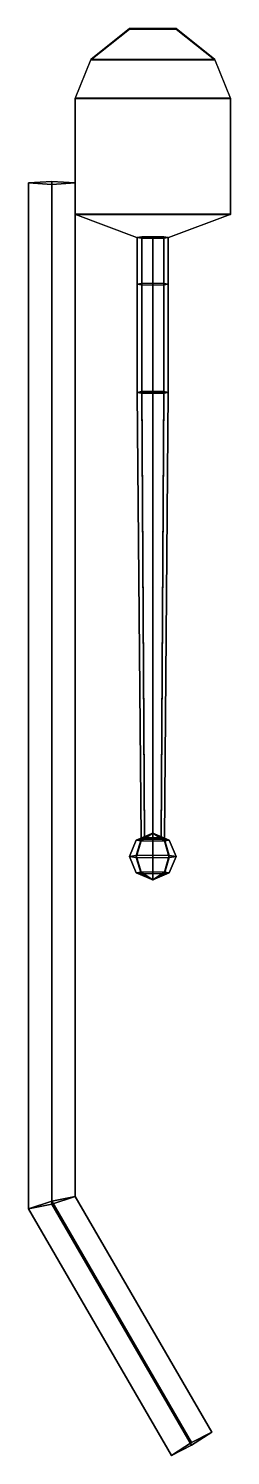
# Model space of a CAD drawing. Extents: x 0.91 to 1.17, y -1.52 to 0.32.
import ezdxf

# ---------------------------------------------------------------- set-up
doc = ezdxf.new("R2010")
doc.units = 0
doc.layers.add('TOOLS', color=3, linetype='CONTINUOUS')

msp = doc.modelspace()

# ---------------------------------------------------------------- linework, layer by layer
at = {"layer": 'TOOLS'}
for points in [[(1.1, 0.321, 1.0885), (1.04, 0.321, 1.0885), (0.99, 0.2811, 1.0909), (1.15, 0.2811, 1.0909)], [(1.04, 0.3204, 1.0785), (1.1, 0.3204, 1.0785), (1.15, 0.2805, 1.0809), (0.99, 0.2805, 1.0809)], [(1.15, 0.2811, 1.0909), (0.99, 0.2811, 1.0909), (0.97, 0.2312, 1.094), (1.17, 0.2312, 1.094)], [(0.99, 0.2805, 1.0809), (1.15, 0.2805, 1.0809), (1.17, 0.2306, 1.084), (0.97, 0.2306, 1.084)], [(1.17, 0.2312, 1.094), (0.97, 0.2312, 1.094), (0.97, 0.0815, 1.1031), (1.17, 0.0815, 1.1031)], [(0.97, 0.2306, 1.084), (1.17, 0.2306, 1.084), (1.17, 0.0809, 1.0931), (0.97, 0.0809, 1.0931)], [(0.94, 0.1237, 1.1399), (0.91, 0.1218, 1.1099), (0.91, -1.202, 1.1909), (0.94, -1.1921, 1.2204)], [(0.94, 0.12, 1.08), (0.91, 0.1218, 1.1099), (0.94, 0.1237, 1.1399), (0.97, 0.1218, 1.1099)], [(0.91, 0.1218, 1.1099), (0.94, 0.12, 1.08), (0.94, -1.1958, 1.1605), (0.91, -1.202, 1.1909)], [(0.97, 0.1218, 1.1099), (0.94, 0.1237, 1.1399), (0.94, -1.1921, 1.2204), (0.97, -1.1859, 1.1899)], [(0.94, 0.12, 1.08), (0.97, 0.1218, 1.1099), (0.97, -1.1859, 1.1899), (0.94, -1.1958, 1.1605)], [(1.17, 0.0815, 1.1031), (0.97, 0.0815, 1.1031), (1.05, 0.0515, 1.105), (1.09, 0.0515, 1.105)], [(0.97, 0.0809, 1.0931), (1.17, 0.0809, 1.0931), (1.09, 0.0509, 1.095), (1.05, 0.0509, 1.095)], [(1.0559, 0.0521, 1.1141), (1.05, 0.0512, 1.1), (1.05, -0.0087, 1.1036), (1.0559, -0.0078, 1.1177)], [(1.0559, 0.0521, 1.1141), (1.09, 0.0512, 1.1), (1.0841, 0.0504, 1.0858), (1.05, 0.0512, 1.1)], [(1.05, 0.0512, 1.1), (1.0559, 0.0504, 1.0858), (1.0559, -0.0095, 1.0895), (1.05, -0.0087, 1.1036)], [(1.05, 0.0512, 1.1), (1.0841, 0.0504, 1.0858), (1.07, 0.05, 1.08), (1.0559, 0.0504, 1.0858)], [(1.07, 0.0524, 1.1199), (1.0559, 0.0521, 1.1141), (1.0559, -0.0078, 1.1177), (1.07, -0.0074, 1.1236)], [(1.07, 0.0524, 1.1199), (1.0841, 0.0521, 1.1141), (1.09, 0.0512, 1.1), (1.0559, 0.0521, 1.1141)], [(1.0559, 0.0504, 1.0858), (1.07, 0.05, 1.08), (1.07, -0.0099, 1.0837), (1.0559, -0.0095, 1.0895)], [(1.0841, 0.0521, 1.1141), (1.07, 0.0524, 1.1199), (1.07, -0.0074, 1.1236), (1.0841, -0.0078, 1.1177)], [(1.07, 0.05, 1.08), (1.0841, 0.0504, 1.0858), (1.0841, -0.0095, 1.0895), (1.07, -0.0099, 1.0837)], [(1.09, 0.0512, 1.1), (1.0841, 0.0521, 1.1141), (1.0841, -0.0078, 1.1177), (1.09, -0.0087, 1.1036)], [(1.0841, 0.0504, 1.0858), (1.09, 0.0512, 1.1), (1.09, -0.0087, 1.1036), (1.0841, -0.0095, 1.0895)], [(1.0559, -0.0078, 1.1177), (1.05, -0.0087, 1.1036), (1.05, -0.1484, 1.1122), (1.0559, -0.1475, 1.1263)], [(1.05, -0.0087, 1.1036), (1.0559, -0.0095, 1.0895), (1.0559, -0.1493, 1.0981), (1.05, -0.1484, 1.1122)], [(1.07, -0.0074, 1.1236), (1.0559, -0.0078, 1.1177), (1.0559, -0.1475, 1.1263), (1.07, -0.1472, 1.1321)], [(1.0559, -0.0095, 1.0895), (1.07, -0.0099, 1.0837), (1.07, -0.1496, 1.0922), (1.0559, -0.1493, 1.0981)], [(1.0841, -0.0078, 1.1177), (1.07, -0.0074, 1.1236), (1.07, -0.1472, 1.1321), (1.0841, -0.1475, 1.1263)], [(1.07, -0.0099, 1.0837), (1.0841, -0.0095, 1.0895), (1.0841, -0.1493, 1.0981), (1.07, -0.1496, 1.0922)], [(1.09, -0.0087, 1.1036), (1.0841, -0.0078, 1.1177), (1.0841, -0.1475, 1.1263), (1.09, -0.1484, 1.1122)], [(1.0841, -0.0095, 1.0895), (1.09, -0.0087, 1.1036), (1.09, -0.1484, 1.1122), (1.0841, -0.1493, 1.0981)], [(1.07, -0.1472, 1.1321), (1.0559, -0.1475, 1.1263), (1.0594, -0.7229, 1.158), (1.07, -0.7226, 1.1624)], [(1.0841, -0.1475, 1.1263), (1.07, -0.1472, 1.1321), (1.07, -0.7226, 1.1624), (1.0806, -0.7229, 1.158)], [(1.0559, -0.1475, 1.1263), (1.05, -0.1484, 1.1122), (1.055, -0.7236, 1.1474), (1.0594, -0.7229, 1.158)], [(1.05, -0.1484, 1.1122), (1.0559, -0.1493, 1.0981), (1.0594, -0.7242, 1.1367), (1.055, -0.7236, 1.1474)], [(1.0559, -0.1493, 1.0981), (1.07, -0.1496, 1.0922), (1.07, -0.7245, 1.1323), (1.0594, -0.7242, 1.1367)], [(1.07, -0.1496, 1.0922), (1.0841, -0.1493, 1.0981), (1.0806, -0.7242, 1.1367), (1.07, -0.7245, 1.1323)], [(1.09, -0.1484, 1.1122), (1.0841, -0.1475, 1.1263), (1.0806, -0.7229, 1.158), (1.085, -0.7236, 1.1474)], [(1.0841, -0.1493, 1.0981), (1.09, -0.1484, 1.1122), (1.085, -0.7236, 1.1474), (1.0806, -0.7242, 1.1367)], [(1.055, -0.7252, 1.1625), (1.07, -0.7173, 1.147), (1.07, -0.7173, 1.147), (1.0488, -0.7261, 1.1475)], [(1.0488, -0.7261, 1.1475), (1.07, -0.7173, 1.147), (1.07, -0.7173, 1.147), (1.055, -0.727, 1.1325)], [(1.07, -0.7248, 1.1687), (1.07, -0.7173, 1.147), (1.07, -0.7173, 1.147), (1.055, -0.7252, 1.1625)], [(1.055, -0.727, 1.1325), (1.07, -0.7173, 1.147), (1.07, -0.7173, 1.147), (1.07, -0.7274, 1.1263)], [(1.07, -0.7274, 1.1263), (1.07, -0.7173, 1.147), (1.07, -0.7173, 1.147), (1.085, -0.727, 1.1325)], [(1.085, -0.727, 1.1325), (1.07, -0.7173, 1.147), (1.07, -0.7173, 1.147), (1.0912, -0.7261, 1.1475)], [(1.0912, -0.7261, 1.1475), (1.07, -0.7173, 1.147), (1.07, -0.7173, 1.147), (1.085, -0.7252, 1.1625)], [(1.085, -0.7252, 1.1625), (1.07, -0.7173, 1.147), (1.07, -0.7173, 1.147), (1.07, -0.7248, 1.1687)], [(1.0488, -0.746, 1.17), (1.055, -0.7252, 1.1625), (1.0488, -0.7261, 1.1475), (1.04, -0.7473, 1.1488)], [(1.04, -0.7473, 1.1488), (1.0488, -0.7261, 1.1475), (1.055, -0.727, 1.1325), (1.0488, -0.7486, 1.1276)], [(1.07, -0.7455, 1.1787), (1.07, -0.7248, 1.1687), (1.055, -0.7252, 1.1625), (1.0488, -0.746, 1.17)], [(1.0488, -0.7486, 1.1276), (1.055, -0.727, 1.1325), (1.07, -0.7274, 1.1263), (1.07, -0.7491, 1.1189)], [(1.0912, -0.746, 1.17), (1.085, -0.7252, 1.1625), (1.07, -0.7248, 1.1687), (1.07, -0.7455, 1.1787)], [(1.07, -0.7491, 1.1189), (1.07, -0.7274, 1.1263), (1.085, -0.727, 1.1325), (1.0912, -0.7486, 1.1276)], [(1.1, -0.7473, 1.1488), (1.0912, -0.7261, 1.1475), (1.085, -0.7252, 1.1625), (1.0912, -0.746, 1.17)], [(1.0912, -0.7486, 1.1276), (1.085, -0.727, 1.1325), (1.0912, -0.7261, 1.1475), (1.1, -0.7473, 1.1488)], [(1.055, -0.7675, 1.1651), (1.0488, -0.746, 1.17), (1.04, -0.7473, 1.1488), (1.0488, -0.7685, 1.1501)], [(1.0488, -0.7685, 1.1501), (1.04, -0.7473, 1.1488), (1.0488, -0.7486, 1.1276), (1.055, -0.7694, 1.1351)], [(1.07, -0.7672, 1.1713), (1.07, -0.7455, 1.1787), (1.0488, -0.746, 1.17), (1.055, -0.7675, 1.1651)], [(1.055, -0.7694, 1.1351), (1.0488, -0.7486, 1.1276), (1.07, -0.7491, 1.1189), (1.07, -0.7698, 1.1289)], [(1.085, -0.7675, 1.1651), (1.0912, -0.746, 1.17), (1.07, -0.7455, 1.1787), (1.07, -0.7672, 1.1713)], [(1.07, -0.7698, 1.1289), (1.07, -0.7491, 1.1189), (1.0912, -0.7486, 1.1276), (1.085, -0.7694, 1.1351)], [(1.0912, -0.7685, 1.1501), (1.1, -0.7473, 1.1488), (1.0912, -0.746, 1.17), (1.085, -0.7675, 1.1651)], [(1.085, -0.7694, 1.1351), (1.0912, -0.7486, 1.1276), (1.1, -0.7473, 1.1488), (1.0912, -0.7685, 1.1501)], [(1.07, -0.7772, 1.1506), (1.055, -0.7675, 1.1651), (1.0488, -0.7685, 1.1501), (1.07, -0.7772, 1.1506)], [(1.07, -0.7772, 1.1506), (1.0488, -0.7685, 1.1501), (1.055, -0.7694, 1.1351), (1.07, -0.7772, 1.1506)], [(1.07, -0.7772, 1.1506), (1.07, -0.7672, 1.1713), (1.055, -0.7675, 1.1651), (1.07, -0.7772, 1.1506)], [(1.07, -0.7772, 1.1506), (1.055, -0.7694, 1.1351), (1.07, -0.7698, 1.1289), (1.07, -0.7772, 1.1506)], [(1.07, -0.7772, 1.1506), (1.085, -0.7675, 1.1651), (1.07, -0.7672, 1.1713), (1.07, -0.7772, 1.1506)], [(1.07, -0.7772, 1.1506), (1.0912, -0.7685, 1.1501), (1.085, -0.7675, 1.1651), (1.07, -0.7772, 1.1506)], [(1.07, -0.7772, 1.1506), (1.085, -0.7694, 1.1351), (1.0912, -0.7685, 1.1501), (1.07, -0.7772, 1.1506)], [(1.07, -0.7772, 1.1506), (1.07, -0.7698, 1.1289), (1.085, -0.7694, 1.1351), (1.07, -0.7772, 1.1506)], [(0.94, -1.1921, 1.2204), (0.91, -1.202, 1.1909), (1.094, -1.5201, 1.2104), (1.12, -1.5033, 1.2394)], [(0.91, -1.202, 1.1909), (0.94, -1.1958, 1.1605), (1.12, -1.507, 1.1795), (1.094, -1.5201, 1.2104)], [(0.94, -1.1958, 1.1605), (0.97, -1.1859, 1.1899), (1.146, -1.4902, 1.2085), (1.12, -1.507, 1.1795)], [(0.97, -1.1859, 1.1899), (0.94, -1.1921, 1.2204), (1.12, -1.5033, 1.2394), (1.146, -1.4902, 1.2085)], [(1.12, -1.507, 1.1795), (1.146, -1.4902, 1.2085), (1.12, -1.5033, 1.2394), (1.094, -1.5201, 1.2104)]]:
    msp.add_3dface(points, dxfattribs=at)

doc.saveas('drawing.dxf')
